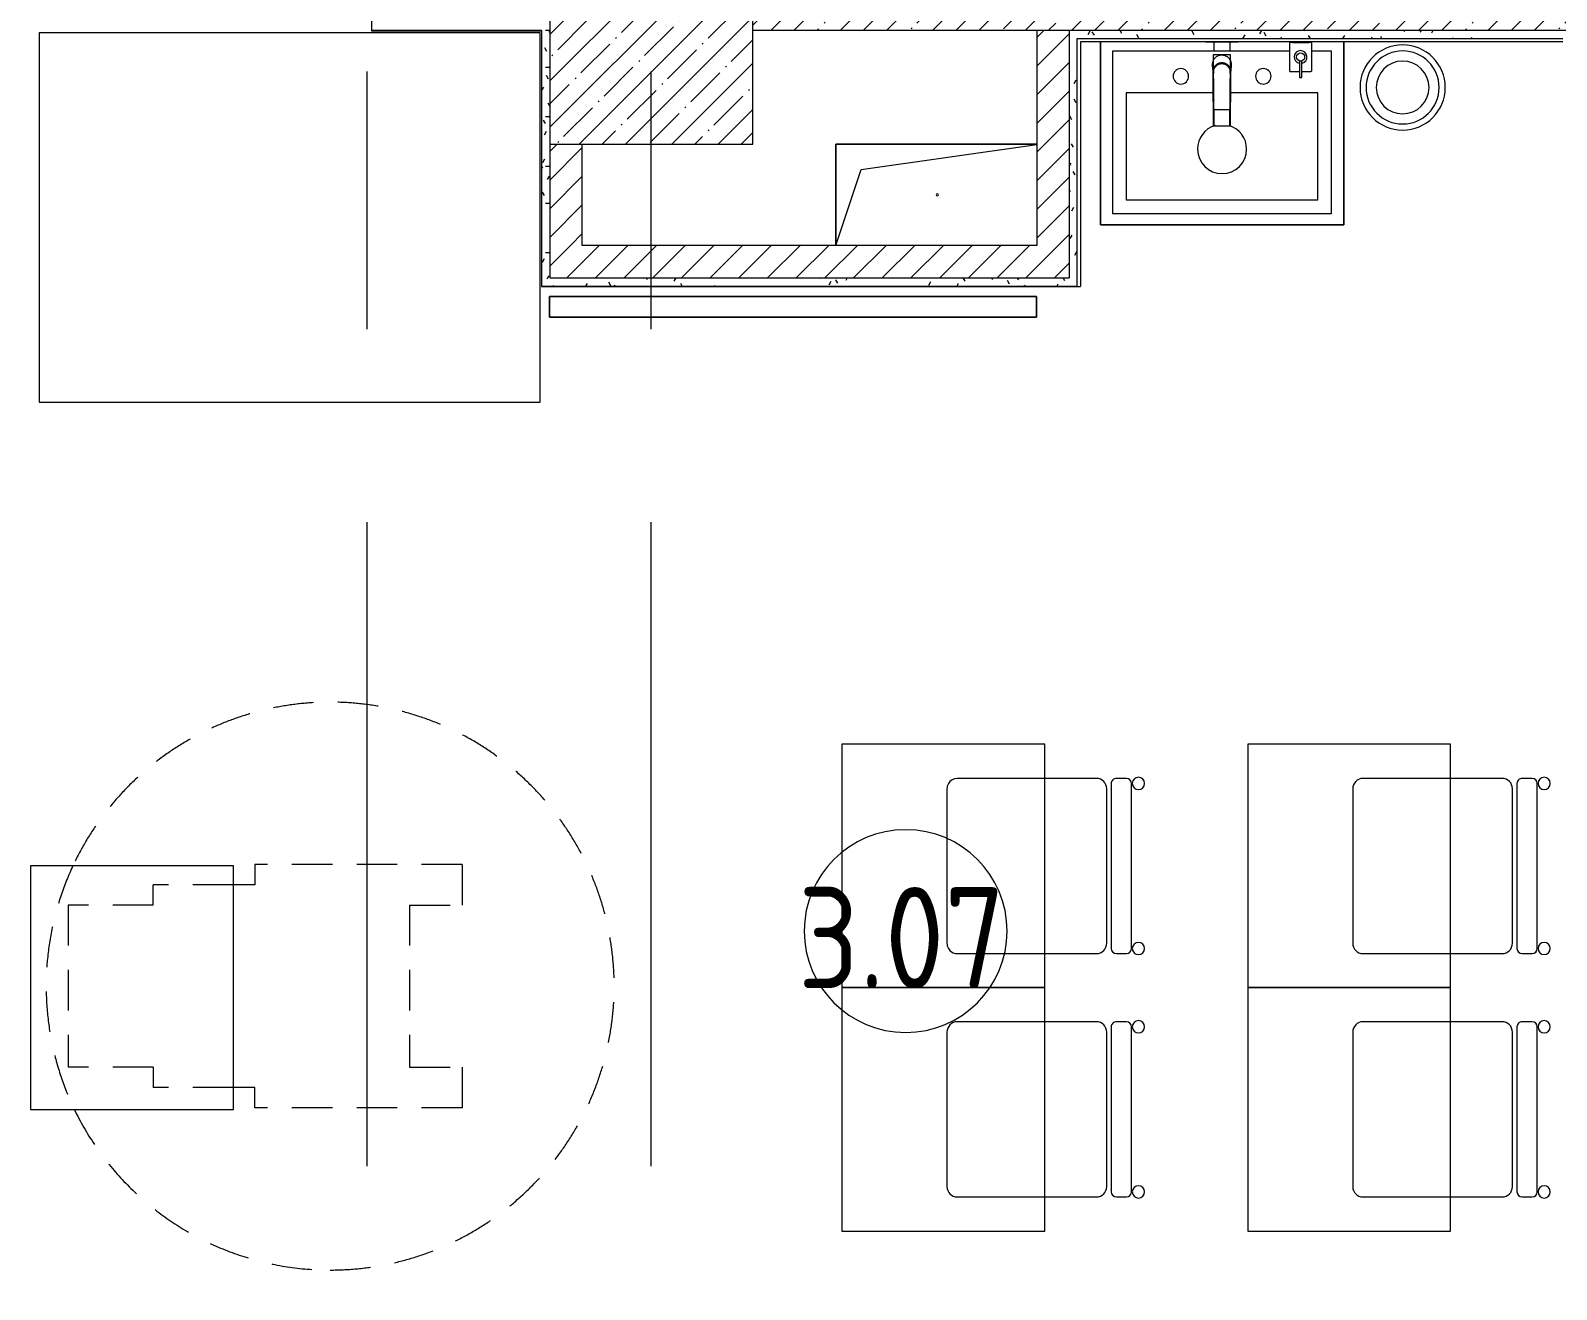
# Model space of a CAD drawing. Header units: millimetres. Extents: x 35111 to 235598, y -8553 to 29000.
# Drawn here: x 59630 to 63391, y 4576 to 7680 of the extents above; entities that cross this region are included whole.
import ezdxf

# ---------------------------------------------------------------- set-up
doc = ezdxf.new("R2010")
doc.units = ezdxf.units.MM
doc.linetypes.add('200_ШТРИХ__ш1_п0_6_', pattern=[160, 100, -60])
doc.linetypes.add('Осевая', pattern=[3175, 635, -476.25, 1587.5, -476.25])
for name, color, linetype, lineweight in [('0-1', 7, 'Continuous', 9), ('A-AREA-IDEN', 7, 'Continuous', 9), ('A-GENM', 7, 'Continuous', 9), ('A-WALL', 7, 'Continuous', 9), ('I-WALL', 7, 'Continuous', 9), ('P-SANR-FIXT', 7, 'Continuous', 9), ('P-SANR-FIXT-1', 7, 'Continuous', 13), ('S-COLS', 7, 'Continuous', 9), ('Оси-2', 7, 'Осевая', 9)]:
    doc.layers.add(name, color=color, linetype=linetype, lineweight=lineweight)
for name, color, linetype, lineweight, true_color in [('A-WALL-1', 7, 'Continuous', 9, 0x3c3c3c), ('A-WALL-FNSH-1', 7, 'Continuous', 9, 0x3c3c3c), ('I-FURN-1', 7, 'Continuous', 9, 0xf0f0f0), ('I-FURN-2', 7, '200_ШТРИХ__ш1_п0_6_', 9, 0xf0f0f0)]:
    doc.layers.add(name, color=color, linetype=linetype, lineweight=lineweight, true_color=true_color)
doc.styles.add('GOST Common', font='GOST_Common.ttf', dxfattribs={"width": 0.9, "height": 250})
pattern_1 = [(45, (0, 0), (-35.35534, 35.35534), [])]
pattern_2 = [(0, (0, 0), (121.92, 30.48), [10.058, -81.382, 10.058, -81.382, -487.68]), (0, (0, 0), (121.92, 30.48), [-182.88, 10.058, -172.822, 10.058, -81.382, -213.36]), (0, (0, 0), (121.92, 30.48), [-457.2, 10.058, -50.902, 10.058, -142.342]), (120, (45.72, 15.24), (-87.356454, 90.345817), [10.058, -81.382, 10.058, -81.382, -487.68]), (120, (45.72, 15.24), (-87.356454, 90.345817), [-182.88, 10.058, -172.822, 10.058, -81.382, -213.36]), (120, (45.72, 15.24), (-87.356454, 90.345817), [-457.2, 10.058, -50.902, 10.058, -142.342]), (240, (60.96, 76.2), (-34.563546, -120.825817), [10.058, -81.382, 10.058, -81.382, -487.68]), (240, (60.96, 76.2), (-34.563546, -120.825817), [-182.88, 10.058, -172.822, 10.058, -81.382, -213.36]), (240, (60.96, 76.2), (-34.563546, -120.825817), [-457.2, 10.058, -50.902, 10.058, -142.342])]

# ---------------------------------------------------------------- blocks, each defined once
blk = doc.blocks.new('BSC_Колонна _Прямоугольная - 500х500-V4-План размещения напольных электротехнических лючков и розеток 3 этажа в осях 12-23')
at = {"layer": 'S-COLS'}
h = blk.add_hatch(dxfattribs=at)
h.set_pattern_fill('FP_5', color=256, style=0, pattern_type=2)
h.set_pattern_definition([(45, (-61160, -7650), (-57.02463, 57.02463), []), (45, (-61102.975, -7650), (-57.02463, 57.02463), [100.806, -20.161, 3.353, -16.808])])
h.paths.add_polyline_path([(-250, -250), (250, -250), (250, 250), (-250, 250)])
for p, q in [((250, 250), (-250, 250)), ((-250, 250), (-250, -250)), ((250, -250), (250, 250)), ((-250, -250), (250, -250))]:
    blk.add_line(p, q, dxfattribs=at)
blk = doc.blocks.new('GM_Отверстие прямоугольное _в плите_ - Отверстие-V55-План размещения напольных электротехнических лючков и розеток 3 этажа в осях 12-23')
at = {"layer": 'A-GENM'}
for p, q in [((-250, -125), (-250, 125)), ((-250, 125), (245, 125)), ((245, 125), (-250, 125)), ((-250, 125), (-250, -125)), ((-187.5, 62.5), (245, 124.3)), ((-250, -125), (-187.5, 62.5))]:
    blk.add_line(p, q, dxfattribs=at)
for start, end in [(360, 180), (180, 360)]:
    blk.add_arc((0, 0), 2.5, start, end, dxfattribs=at)
blk = doc.blocks.new('Стол базовый прямоугольный - 1_290-V97-План размещения напольных электротехнических лючков и розеток 3 этажа в осях 12-23')
at = {"layer": 'I-FURN-1'}
for p, q in [((617.5, 455), (-617.5, 455)), ((-617.5, 455), (-617.5, -455)), ((617.5, -455), (617.5, 455)), ((-617.5, -455), (617.5, -455))]:
    blk.add_line(p, q, dxfattribs=at)
blk = doc.blocks.new('Стол базовый прямоугольный - 1_7а-25476368-План размещения напольных электротехнических лючков и розеток 3 этажа в осях 12-23')
at = {"layer": 'I-FURN-1'}
for p, q in [((250, 300), (-250, 300)), ((-250, 300), (-250, -300)), ((250, -300), (250, 300)), ((-250, -300), (250, -300))]:
    blk.add_line(p, q, dxfattribs=at)
blk = doc.blocks.new('Стул Breuer - 1_9а-V100-План размещения напольных электротехнических лючков и розеток 3 этажа в осях 12-23')
at = {"layer": 'I-FURN-1'}
for p, q in [((190.5, 241.3), (-190.5, 241.3)), ((-215.9, 215.9), (-215.9, 0)), ((215.9, 0), (215.9, 215.9)), ((-215.9, 0), (-215.9, -127)), ((215.9, -127), (215.9, 0)), ((-215.9, -176.2), (-215.9, -200.8)), ((203.2, -163.5), (-203.2, -163.5)), ((-190.5, -152.4), (190.5, -152.4)), ((215.9, -200.8), (215.9, -176.2)), ((-203.2, -213.5), (203.2, -213.5))]:
    blk.add_line(p, q, dxfattribs=at)
for centre, radius, start, end in [((-190.5, 215.9), 25.4, 135, 180), ((-190.5, 215.9), 25.4, 105, 135), ((-190.5, 215.9), 25.4, 90, 105), ((190.5, 215.9), 25.4, 60, 90), ((190.5, 215.9), 25.4, 0, 60), ((-190.5, -127), 25.4, 180, 270), ((190.5, -127), 25.4, 270, 360), ((-203.2, -176.2), 12.7, 90, 180), ((203.2, -176.2), 12.7, 360, 90), ((-203.5, -230.6), 15.1, 360, 180), ((-203.2, -200.8), 12.7, 180, 270), ((203.7, -230.6), 15.1, 360, 180), ((203.2, -200.8), 12.7, 270, 360), ((-203.5, -230.6), 15.1, 180, 360), ((203.7, -230.6), 15.1, 180, 360)]:
    blk.add_arc(centre, radius, start, end, dxfattribs=at)
blk = doc.blocks.new('Стул Breuer - 1_9а-25403171-План размещения напольных электротехнических лючков и розеток 3 этажа в осях 12-23')
at = {"layer": 'I-FURN-1'}
for p, q in [((190.5, 241.3), (-190.5, 241.3)), ((-215.9, 215.9), (-215.9, 0)), ((215.9, 0), (215.9, 215.9)), ((-215.9, 0), (-215.9, -127)), ((215.9, -127), (215.9, 0)), ((-215.9, -176.2), (-215.9, -200.8)), ((203.2, -163.5), (-203.2, -163.5)), ((-190.5, -152.4), (190.5, -152.4)), ((215.9, -200.8), (215.9, -176.2)), ((-203.2, -213.5), (203.2, -213.5))]:
    blk.add_line(p, q, dxfattribs=at)
for centre, radius, start, end in [((-190.5, 215.9), 25.4, 90, 180), ((190.5, 215.9), 25.4, 0, 90), ((-190.5, -127), 25.4, 180, 270), ((190.5, -127), 25.4, 270, 360), ((-203.2, -176.2), 12.7, 90, 180), ((203.2, -176.2), 12.7, 360, 90), ((-203.5, -230.6), 15.1, 360, 180), ((-203.2, -200.8), 12.7, 180, 270), ((203.7, -230.6), 15.1, 360, 180), ((203.2, -200.8), 12.7, 270, 360), ((-203.5, -230.6), 15.1, 180, 360), ((203.7, -230.6), 15.1, 180, 360)]:
    blk.add_arc(centre, radius, start, end, dxfattribs=at)
blk = doc.blocks.new('FRT_2D_Символ _разворот МГН_1 - D1_4_Символ доступности разворота МГН _360__-V70-План размещения напольных электротехнических лючков и розеток 3 этажа в осях 12-23')
at = {"layer": 'I-FURN-2'}
for p, q in [((-300, 325.4), (-300, -185.8)), ((-300, 325.4), (-200, 325.4)), ((-200, 195.4), (-200, 325.4)), ((200, 325.4), (300, 325.4)), ((200, 195.4), (200, 325.4)), ((300, 325.4), (300, -185.8)), ((-200, 195.4), (200, 195.4)), ((-300, -185.8), (-250, -185.8)), ((-250, -185.8), (-250, -238.4)), ((300, -185.8), (250, -185.8)), ((250, -185.8), (250, -238.4)), ((-250, -238.4), (-250, -435.8)), ((250, -238.4), (250, -435.8)), ((-200, -435.8), (-250, -435.8)), ((-200, -435.8), (-200, -645.8)), ((200, -435.8), (250, -435.8)), ((200, -435.8), (200, -645.8)), ((-200, -645.8), (200, -645.8))]:
    blk.add_line(p, q, dxfattribs=at)
for start, end in [(360, 244.8834), (295.7402, 360), (244.8834, 295.7402)]:
    blk.add_arc((0, 0), 700, start, end, dxfattribs=at)
blk = doc.blocks.new('Мебель_универсальная - 1_24б-V105-План размещения напольных электротехнических лючков и розеток 3 этажа в осях 12-23')
at = {"layer": 'I-FURN-1'}
for p, q in [((600, 25.4), (-600, 25.4)), ((-600, 25.4), (-600, -25.4)), ((-600, -25.4), (-600, 25.4)), ((-600, 25.4), (600, 25.4)), ((600, -25.4), (600, 25.4)), ((600, 25.4), (600, -25.4)), ((-600, -25.4), (600, -25.4)), ((600, -25.4), (-600, -25.4))]:
    blk.add_line(p, q, dxfattribs=at)
blk = doc.blocks.new('сифон - Для раковины-V171-План размещения напольных электротехнических лючков и розеток 3 этажа в осях 12-23')
at = {"layer": 'P-SANR-FIXT'}
blk.add_line((191.1, -40), (191.1, 40), dxfattribs=at)
at = {"layer": 'P-SANR-FIXT-1'}
for p, q in [((191.1, 20), (168.5, 20)), ((168.5, -20), (191.1, -20))]:
    blk.add_line(p, q, dxfattribs=at)
blk = doc.blocks.new('смеситель для раковины - Default-V172-План размещения напольных электротехнических лючков и розеток 3 этажа в осях 12-23')
at = {"layer": '0-1'}
for p, q in [((19.7, 151.6), (-19.8, 151.6)), ((-20.3, 110), (-20.4, 97.4)), ((19.8, 111.8), (-19.8, 111.8)), ((20.4, 97.4), (20.3, 110)), ((-22.8, 3), (-21.8, 15.6)), ((-20.7, 17.2), (-20.7, 16.7)), ((20.8, 16.7), (20.8, 17.2))]:
    blk.add_line(p, q, dxfattribs=at)
at = {"layer": '0-1', "flags": 128}
for points in [[(-19.8, 151.6), (-20, 151.6), (-20.2, 151.6), (-20.3, 151.5), (-20.4, 151.5), (-20.5, 151.4), (-20.6, 151.3), (-20.6, 151.2), (-20.7, 151.1), (-20.7, 151.1), (-20.7, 151), (-20.7, 151), (-20.8, 150.9), (-20.8, 150.6), (-20.8, 149.7), (-20.8, 148.7), (-20.8, 147.7), (-20.9, 146.7), (-20.9, 145.3), (-21.1, 93.2)], [(19.7, 151.6), (20, 151.6), (20.2, 151.6), (20.4, 151.5), (20.5, 151.4), (20.6, 151.3), (20.6, 151.3), (20.7, 151.2), (20.7, 151.1), (20.7, 151.1), (20.7, 151), (20.8, 151), (20.8, 150.9), (20.8, 150.6)], [(-21.8, 15.6), (-21.7, 19.7), (-21.6, 24.4), (-21.5, 30.8), (-21.4, 37.1), (-21.3, 49.4), (-21.2, 68.8), (-21.1, 88)], [(-18.9, 7.6), (-20, 10.3), (-20.8, 13.1), (-21.1, 18.6), (-21.1, 48.6), (-21.1, 93.2)], [(-19.8, 111.8), (-19.9, 111.8), (-20, 111.8), (-20.1, 111.8), (-20.1, 111.7), (-20.2, 111.7), (-20.3, 111.6), (-20.3, 111.5), (-20.3, 111.5), (-20.3, 111.4), (-20.3, 111.4), (-20.3, 111.4), (-20.3, 111.3), (-20.3, 111.2), (-20.3, 111), (-20.3, 110.8), (-20.3, 110.6), (-20.3, 110.3), (-20.3, 110)], [(12.1, -0.1), (14.4, 1.7), (18.1, 6.1), (20.4, 11.5), (21.2, 17.2), (21.2, 36.2), (21.1, 56), (21, 111.4)], [(19.8, 111.8), (19.9, 111.8), (20, 111.8), (20.1, 111.8), (20.2, 111.7), (20.2, 111.6), (20.3, 111.6), (20.3, 111.5), (20.3, 111.5), (20.3, 111.4), (20.3, 111.4), (20.3, 111.3), (20.3, 111.1), (20.3, 110.9), (20.3, 110.7), (20.3, 110.4), (20.3, 110)], [(21.8, 15.6), (22.1, 11.2), (22.8, 3)]]:
    blk.add_lwpolyline(points, dxfattribs=at)
at = {"layer": 'P-SANR-FIXT'}
for p, q in [((21, 151.6), (-21, 151.6)), ((-21, 151.6), (-21, -23)), ((21, -23), (21, 151.6)), ((-19.7, 144), (-19.8, 111.7)), ((19.8, 111.7), (19.7, 144)), ((-21, 19.9), (-20.8, 19.8)), ((-20.4, 22), (-20.8, 19.8)), ((19.4, 12.9), (20.4, 11.1)), ((20.8, 19.8), (20.4, 22)), ((21, 19.9), (20.8, 19.8)), ((20.9, 18.5), (20.8, 19.8)), ((20.9, 18.4), (21.1, 18.4)), ((22.5, 5), (22.9, 0.9)), ((-21, -23), (21, -23)), ((-0.6, -2.8), (0.6, -2.8))]:
    blk.add_line(p, q, dxfattribs=at)
at = {"layer": 'P-SANR-FIXT', "flags": 128}
for points in [[(-21.1, 16.9), (-21.1, 42.2), (-21, 67.6), (-20.8, 118.3), (-20.7, 143.7), (-20.7, 149.4), (-20.8, 150.2), (-20.9, 145.3), (-20.9, 138.9), (-21.1, 88.1)], [(-20.1, 88.1), (-20.1, 99.6), (-20, 111), (-20, 122.4), (-19.9, 133.8), (-19.9, 145.2)], [(19.9, 145.2), (19.9, 138.9), (19.9, 132.6), (20, 126.2), (20, 119.9), (20, 113.5), (20, 107.2), (20.1, 100.8), (20.1, 94.5), (20.1, 88.1)], [(21.1, 88.1), (20.9, 138.9), (20.9, 145.3), (20.8, 150.2), (20.7, 149.4), (20.7, 143.7), (20.8, 118.3), (21, 67.6), (21.1, 42.2), (21.1, 16.9)], [(-21.1, 18.6), (-21.1, 18.6), (-21.1, 18.6), (-21, 18.6), (-21, 18.6), (-21, 18.5), (-20.9, 18.5), (-20.9, 18.5)], [(-21.1, 18.4), (-21.1, 18), (-21.1, 17.6), (-21.1, 17.2), (-21.1, 16.8), (-21.1, 16.4)], [(-20.8, 19.8), (-20.9, 19.2), (-20.9, 18.5)], [(-15.9, 4.1), (-13.1, 1.6), (-9.8, -0.4), (-6.1, -1.8), (-2.1, -2.5), (2.1, -2.5), (6.1, -1.8), (9.8, -0.4), (11.1, 0.4)], [(11.5, 0.5), (13.1, 1.6), (15.9, 4.1)], [(21.1, 16.4), (21.1, 16.8), (21.1, 17.2), (21.1, 17.6), (21.1, 18), (21.1, 18.4)], [(22.9, 0.9), (22.7, 3.2), (22.5, 5.6), (22.3, 7.9), (22.1, 10.8), (21.8, 15.2)], [(0.6, -3.9), (0.3, -3.9), (0.1, -3.9), (-0.1, -3.9), (-0.3, -3.9), (-0.6, -3.9)]]:
    blk.add_lwpolyline(points, dxfattribs=at)
at = {"layer": 'P-SANR-FIXT'}
for centre, major_axis, ratio, start_param, end_param in [((-19.8, 109.7), (-0.5, 0.002), 0.095846, 0.017294, 1.571164), ((19.8, 109.7), (0.5, 0.002), 0.095848, 4.711795, 6.265892), ((0, 17.2), (20.8, 0), 0.98634, 3.038054, 3.141593), ((0, 17.2), (20.8, 0), 0.98634, 3.141593, 3.441377), ((0, 16.7), (20.8, 0), 0.98634, 3.141593, 3.372062), ((0, 16.7), (20.7, 0), 0.98634, 3.571127, 3.769911), ((0, 17.2), (20.8, 0), 0.98634, 3.613983, 5.358408), ((0, 16.7), (20.8, 0), 0.98634, 5.376246, 5.846752), ((0, 17.2), (20.8, 0), 0.98634, 5.499139, 5.804813), ((0, 17.2), (-20.8, 0), 0.98634, 2.841808, 3.141593), ((0, 16.7), (20.8, 0), 0.98634, 6.052716, 6.283185), ((0, 17.2), (20.8, 0), 0.98634, 0, 0.103539), ((0, 16.7), (20.7, 0), 0.98634, 4.276566, 4.807479), ((0, 16.7), (20.8, 0), 0.98634, 4.9338, 5.10736)]:
    blk.add_ellipse(centre, major_axis=major_axis, ratio=ratio, start_param=start_param, end_param=end_param, dxfattribs=at)
for points, knots in [([(-19.9, 145.2), (-19.9, 146), (-19.9, 147.4), (-19.8, 149.3), (-19.8, 150.7), (-19.8, 151.5), (-19.8, 151.6), (-19.8, 151.6)], [0, 0, 0, 0, 0.1, 0.2, 0.3, 0.4, 0.4725859, 0.4725859, 0.4725859, 0.4725859]), ([(-19.8, 151.6), (-19.7, 151.6), (-19.7, 151.6), (-19.7, 151.2), (-19.7, 150), (-19.7, 148.9), (-19.7, 148.3)], [0.4728347, 0.4728347, 0.4728347, 0.4728347, 0.5, 0.6, 0.7, 0.8, 0.8, 0.8, 0.8]), ([(19.7, 148.3), (19.7, 148.9), (19.7, 150), (19.7, 151.2), (19.7, 151.6), (19.7, 151.6), (19.7, 151.6)], [0.2, 0.2, 0.2, 0.2, 0.3, 0.4, 0.5, 0.5274121, 0.5274121, 0.5274121, 0.5274121]), ([(19.7, 151.6), (19.8, 151.6), (19.8, 151.5), (19.8, 150.7), (19.8, 149.3), (19.9, 147.4), (19.9, 146), (19.9, 145.2)], [0.5275209, 0.5275209, 0.5275209, 0.5275209, 0.6, 0.7, 0.8, 0.9, 1, 1, 1, 1]), ([(-21.1, 88.1), (-21.1, 85.7), (-21.1, 82.2), (-21.1, 77.5), (-21.2, 73.9), (-21.2, 70.4), (-21.2, 66.8), (-21.2, 63.9), (-21.2, 61.5), (-21.2, 59.8), (-21.2, 58), (-21.2, 55.7), (-21.3, 52.8), (-21.3, 49.3), (-21.3, 46), (-21.3, 42.6), (-21.4, 39.4), (-21.4, 36.2), (-21.5, 32.2), (-21.5, 27.5), (-21.7, 20.9), (-21.8, 17.2), (-21.8, 15.2)], [0, 0, 0, 0, 0.083333, 0.125, 0.166667, 0.208333, 0.25, 0.291667, 0.3125, 0.333333, 0.354167, 0.375, 0.416667, 0.458333, 0.5, 0.541667, 0.583333, 0.625, 0.666667, 0.75, 0.833333, 1, 1, 1, 1]), ([(-20.4, 97.4), (-20.4, 91.1), (-20.5, 81.8), (-20.6, 69.7), (-20.6, 60), (-20.7, 52.6), (-20.8, 47.4), (-20.8, 45.2), (-20.8, 43.5), (-20.9, 41.8), (-20.9, 39.8), (-20.9, 37.7), (-20.9, 36.2), (-20.9, 35.4), (-21, 34.1), (-21, 32.6), (-21, 31), (-21, 29.7), (-21, 28.6), (-21, 27.7), (-21, 26.8), (-21.1, 25.6), (-21.1, 22.9), (-21.1, 20.4), (-21.1, 18.4)], [0, 0, 0, 0, 0.222222, 0.333333, 0.444444, 0.583333, 0.618056, 0.652778, 0.670139, 0.6875, 0.722222, 0.756944, 0.774306, 0.782986, 0.791667, 0.826389, 0.84375, 0.861111, 0.878472, 0.887153, 0.895833, 0.913194, 0.930556, 1, 1, 1, 1]), ([(-20.5, 43.6), (-20.5, 44.1), (-20.5, 44.9), (-20.5, 45.9), (-20.4, 46.5), (-20.4, 47), (-20.4, 47.6), (-20.3, 48.2), (-20.3, 49.3), (-20.3, 50.8), (-20.3, 52.7), (-20.3, 54.8), (-20.2, 57.1), (-20.2, 60.5), (-20.1, 67), (-20, 78.4), (-19.9, 90.5), (-19.9, 97.4)], [0.3665203, 0.3665203, 0.3665203, 0.3665203, 0.3928571, 0.4107143, 0.4196429, 0.4285714, 0.4375, 0.4464286, 0.4642857, 0.5, 0.5357143, 0.5714286, 0.6071429, 0.6428571, 0.7142857, 0.8571429, 1, 1, 1, 1]), ([(-19.8, 111.8), (-19.8, 111.8), (-19.8, 111.7), (-19.8, 110.9), (-19.8, 110.1), (-19.8, 109.7)], [0.4695548, 0.4695548, 0.4695548, 0.4695548, 0.6, 0.8, 1, 1, 1, 1]), ([(19.8, 109.7), (19.8, 110.1), (19.8, 110.9), (19.8, 111.7), (19.8, 111.8), (19.8, 111.8)], [0, 0, 0, 0, 0.2, 0.4, 0.5304748, 0.5304748, 0.5304748, 0.5304748]), ([(19.9, 97.4), (19.9, 90.5), (20, 78.4), (20.1, 66.9), (20.2, 60.3), (20.3, 57), (20.3, 54.6), (20.3, 52.6), (20.3, 50.7), (20.3, 49.2), (20.4, 48.1), (20.4, 47.4), (20.4, 46.9), (20.4, 46.4), (20.4, 45.8), (20.4, 44.6), (20.4, 43), (20.4, 41.3), (20.5, 40), (20.5, 39.2), (20.6, 38.5), (20.7, 37.9), (20.7, 37.5)], [0, 0, 0, 0, 0.1428571, 0.2857143, 0.3571429, 0.3928571, 0.4285714, 0.4642857, 0.5, 0.5357143, 0.5535714, 0.5625, 0.5714286, 0.5803571, 0.5892857, 0.6071429, 0.6428571, 0.6785714, 0.6964286, 0.7053571, 0.7142857, 0.7301718, 0.7301718, 0.7301718, 0.7301718]), ([(20.1, 88.1), (20.1, 88.2), (20.2, 88.3), (20.4, 88.2), (20.5, 88), (20.6, 87.8), (20.7, 87.5), (20.7, 87.3), (20.8, 87.1), (20.9, 87), (20.9, 86.8), (20.9, 86.7)], [0, 0, 0, 0, 0.1, 0.19375, 0.25, 0.3, 0.35, 0.4, 0.45, 0.525, 0.575, 0.575, 0.575, 0.575]), ([(21.1, 18.4), (21.1, 19.2), (21.1, 20.8), (21.1, 23.1), (21.1, 25), (21.1, 26.5), (21, 27.6), (21, 28.6), (21, 30), (21, 31.7), (21, 33.4), (21, 34.6), (20.9, 35.2), (20.9, 35.7), (20.9, 36.3), (20.9, 36.9), (20.9, 38.1), (20.9, 39.8), (20.9, 41.4), (20.8, 42.8), (20.8, 44.1), (20.8, 45.8), (20.8, 48.6), (20.7, 53.5), (20.6, 60.7), (20.6, 68.9), (20.5, 76.5), (20.5, 85.7), (20.4, 92.7), (20.4, 97.4)], [0, 0, 0, 0, 0.027778, 0.055556, 0.083333, 0.097222, 0.111111, 0.125, 0.138889, 0.166667, 0.194444, 0.208333, 0.215278, 0.222222, 0.229167, 0.236111, 0.25, 0.277778, 0.305556, 0.319444, 0.333333, 0.361111, 0.388889, 0.444444, 0.555556, 0.666667, 0.75, 0.833333, 1, 1, 1, 1]), ([(21.8, 15.2), (21.8, 16.4), (21.7, 19.4), (21.6, 24.2), (21.5, 28.2), (21.5, 30.6), (21.5, 32.4), (21.4, 34.1), (21.4, 35.8), (21.4, 37.3), (21.4, 38.7), (21.4, 39.8), (21.4, 41), (21.3, 42.6), (21.3, 44.7), (21.3, 47.5), (21.3, 50.9), (21.2, 55.1), (21.2, 60), (21.2, 65.1), (21.2, 69.9), (21.2, 74.5), (21.1, 80.6), (21.1, 85.1), (21.1, 88.1)], [0, 0, 0, 0, 0.142857, 0.285714, 0.357143, 0.392857, 0.428571, 0.464286, 0.5, 0.535714, 0.553571, 0.571429, 0.589286, 0.607143, 0.642857, 0.678571, 0.714286, 0.75, 0.785714, 0.821429, 0.857143, 0.892857, 0.928571, 1, 1, 1, 1]), ([(-21, 19.9), (-21, 20.5), (-20.9, 21.9), (-20.9, 23.9), (-20.9, 25.6), (-20.9, 26.9), (-20.9, 27.6), (-20.9, 28.1), (-20.9, 28.7), (-20.9, 29.4), (-21, 30.9), (-21, 33.1), (-21, 35.5), (-20.9, 37.4), (-20.9, 38.5), (-20.8, 39.3), (-20.7, 39.9), (-20.7, 40.3), (-20.7, 40.5)], [0, 0, 0, 0, 0.0357143, 0.0714286, 0.1071429, 0.125, 0.1339286, 0.1428571, 0.1517857, 0.1607143, 0.1785714, 0.2142857, 0.25, 0.2678571, 0.2857143, 0.2946429, 0.3035714, 0.3141903, 0.3141903, 0.3141903, 0.3141903]), ([(-21.8, 15.2), (-21.9, 13.9), (-22, 12.1), (-22.1, 10.1), (-22.2, 8.7), (-22.3, 7.5), (-22.4, 6.6), (-22.5, 5.7), (-22.6, 4.8), (-22.7, 3.8), (-22.8, 2.5), (-22.9, 1.5), (-22.9, 0.9)], [0, 0, 0, 0, 0.166667, 0.25, 0.333333, 0.416667, 0.5, 0.583333, 0.666667, 0.75, 0.833333, 1, 1, 1, 1]), ([(22.9, 0.3), (22.9, -2.5), (22.3, -6.4), (20, -11.4), (17.7, -14.7), (14.9, -17.6), (11.6, -20), (7.9, -21.7), (4.5, -22.6), (1.5, -23), (-1.9, -23), (-6, -22.4), (-10, -20.8), (-12.8, -19.1), (-14.8, -17.5), (-16.7, -15.8), (-18.8, -13.3), (-21.9, -8.1), (-22.9, -3.2), (-22.9, 0.3)], [0, 0, 0, 0, 0.111111, 0.166667, 0.222222, 0.277778, 0.333333, 0.388889, 0.444444, 0.479167, 0.513889, 0.583333, 0.652778, 0.6875, 0.722222, 0.756944, 0.791667, 0.861111, 1, 1, 1, 1]), ([(-21, 19.9), (-21, 19.7), (-21, 19.5), (-21.1, 19.2), (-21.1, 18.9), (-21.1, 18.7), (-21.1, 18.6)], [0, 0, 0, 0, 0.333333, 0.5, 0.666667, 1, 1, 1, 1]), ([(-0.6, -3.9), (-1.6, -3.9), (-3.8, -3.7), (-7, -2.8), (-10, -1.5), (-12.8, 0.2), (-15.2, 2.3), (-17.3, 4.8), (-18.7, 7.1), (-19.6, 9), (-20.1, 10.6), (-20.6, 12.1), (-21, 14.3), (-21.1, 15.9), (-21.1, 16.9)], [0, 0, 0, 0, 0.1, 0.2, 0.3, 0.4, 0.5, 0.6, 0.7, 0.75, 0.8, 0.85, 0.9, 1, 1, 1, 1]), ([(-21.1, 16.4), (-21.1, 14.3), (-20.4, 11.1), (-18.7, 7.6), (-17.5, 5.8), (-16.4, 4.5), (-15.2, 3.2), (-13.9, 2.1), (-12.5, 1), (-10.9, 0.1), (-9.2, -0.7), (-6.9, -1.7), (-3.8, -2.5), (0, -2.8), (3.8, -2.5), (6.9, -1.7), (9, -0.9), (10.1, -0.3), (10.9, 0.1), (11.7, 0.5), (12.7, 1.2), (13.9, 2), (15, 3), (15.8, 3.8), (16.4, 4.5), (17, 5.2), (17.7, 6.2), (18.6, 7.6), (19.3, 9), (19.7, 9.9), (19.9, 10.5), (20, 10.9), (20.2, 11.2), (20.3, 11.7), (20.6, 12.6), (20.8, 13.8), (21, 15.1), (21.1, 16), (21.1, 16.4)], [0, 0, 0, 0, 0.111111, 0.166667, 0.194444, 0.222222, 0.25, 0.277778, 0.305556, 0.333333, 0.361111, 0.388889, 0.444444, 0.5, 0.555556, 0.611111, 0.638889, 0.652778, 0.666667, 0.680556, 0.694444, 0.722222, 0.75, 0.763889, 0.777778, 0.791667, 0.805556, 0.833333, 0.861111, 0.875, 0.881944, 0.888889, 0.895833, 0.902778, 0.916667, 0.944444, 0.972222, 1, 1, 1, 1]), ([(-20.8, 14.6), (-20.7, 14.1), (-20.6, 12.9), (-20.2, 11.6), (-20, 10.9)], [0, 0, 0, 0, 0.4, 1, 1, 1, 1]), ([(-20, 10.9), (-19.6, 9.8), (-18.5, 7.4), (-17, 5.2), (-15.9, 4.1)], [0, 0, 0, 0, 0.444444, 1, 1, 1, 1]), ([(21.1, 16.9), (21.1, 15.9), (21, 13.7), (20.2, 10.6), (19, 7.6), (16.7, 3.9), (12.9, 0), (7.1, -3.1), (2.7, -3.9), (0.6, -3.9)], [0, 0, 0, 0, 0.1, 0.2, 0.3, 0.4, 0.6, 0.8, 1, 1, 1, 1]), ([(15.9, 4.1), (16.7, 5), (18.4, 7.2), (19.5, 9.5), (20, 10.9)], [0, 0, 0, 0, 0.444444, 1, 1, 1, 1]), ([(20, 10.9), (20.2, 11.4), (20.5, 12.7), (20.7, 13.9), (20.8, 14.6)], [0, 0, 0, 0, 0.444444, 1, 1, 1, 1]), ([(20.9, 33.9), (20.9, 33.6), (20.9, 32.5), (20.9, 30.9), (20.9, 29.2), (20.9, 28.3), (20.9, 27.5), (20.9, 26.8), (20.9, 25.6), (20.9, 23.9), (21, 21.9), (21, 20.5), (21, 19.9)], [0.7766981, 0.7766981, 0.7766981, 0.7766981, 0.7857143, 0.8214286, 0.8392857, 0.8571429, 0.8660714, 0.875, 0.8928571, 0.9285714, 0.9642857, 1, 1, 1, 1]), ([(-0.6, -3.9), (-0.6, -3.9), (-0.6, -3.7), (-0.6, -3.5), (-0.6, -3.1), (-0.6, -2.9), (-0.6, -2.8)], [0, 0, 0, 0, 0.363636, 0.545455, 0.727273, 1, 1, 1, 1]), ([(0.6, -3.9), (0.6, -3.9), (0.6, -3.7), (0.6, -3.5), (0.6, -3.1), (0.6, -2.9), (0.6, -2.8)], [0, 0, 0, 0, 0.363636, 0.545455, 0.727273, 1, 1, 1, 1])]:
    blk.add_open_spline(points, degree=3, knots=knots, dxfattribs=at)
for points in [[(-19.7, 148.3), (-19.7, 147.6), (-19.7, 146.2), (-19.7, 144.8), (-19.7, 144)], [(19.7, 144), (19.7, 144.8), (19.7, 146.2), (19.7, 147.6), (19.7, 148.3)], [(-20.1, 88.1), (-20.4, 88.2), (-20.6, 88.2), (-20.8, 88.2)], [(-20, 85.7), (-20.1, 86.5), (-20.1, 87.3), (-20.1, 88.1)], [(-19.8, 111.8), (-19.8, 111.8), (-19.8, 111.8), (-19.8, 111.8)], [(19.8, 111.8), (19.8, 111.8), (19.8, 111.8), (19.8, 111.8)], [(20.1, 88.1), (20.1, 87.3), (20.1, 86.5), (20, 85.7)], [(-22.9, 0.9), (-22.9, 2.2), (-22.8, 3.6), (-22.6, 4.9)], [(-21.8, 15.2), (-21.8, 16.4), (-21.7, 17.6), (-21.4, 18.8)], [(-21.2, 19.5), (-21, 20.5), (-20.6, 21.4), (-20.2, 22.3)], [(-20.9, 18.4), (-21, 18.4), (-21.1, 18.4), (-21.1, 18.5)], [(-20.4, 22.5), (-20.7, 21.7), (-20.9, 20.8), (-21, 19.9)], [(-20.9, 18.3), (-20.9, 17.7), (-20.9, 16.5), (-20.8, 15.2), (-20.8, 14.6)], [(20.7, 19.9), (20.7, 17.5), (19.9, 12.6), (16.3, 6), (10.7, 1.1), (3.8, -1.6), (-3.7, -1.6), (-10.7, 1.1), (-16.3, 6), (-19.9, 12.6), (-20.7, 17.5), (-20.7, 19.9)], [(-20.4, 11.1), (-20.1, 11.7), (-19.8, 12.3), (-19.4, 12.9)], [(20.2, 22.3), (21.2, 20.1), (21.8, 17.6), (21.8, 15.2)], [(21, 19.9), (20.9, 20.8), (20.7, 21.7), (20.4, 22.5)], [(20.8, 14.6), (20.8, 15.2), (20.9, 16.5), (20.9, 17.8), (20.9, 18.4)], [(21.1, 18.5), (21.1, 18.5), (21, 18.5), (20.9, 18.5)], [(21.1, 18.5), (21.1, 18.6), (21.1, 18.7), (21.1, 18.9), (21.1, 19.2), (21.1, 19.4), (21, 19.6), (21, 19.8), (21, 19.9)], [(-3, -2.5), (-2.2, -2.7), (-1.4, -2.7), (-0.6, -2.8)]]:
    blk.add_open_spline(points, degree=3, dxfattribs=at)
blk = doc.blocks.new('мусорная корзина - Round_ Metal-30590745-План размещения напольных электротехнических лючков и розеток 3 этажа в осях 12-23')
at = {"layer": 'P-SANR-FIXT'}
for radius, start, end in [(105, 0, 180), (90, 360, 180), (65, 0, 180), (105, 180, 360), (90, 180, 360), (65, 180, 360)]:
    blk.add_arc((0, 0), radius, start, end, dxfattribs=at)
blk = doc.blocks.new('Мойка кухонная - Раковина Roca Victoria-N Unik 600х460 мм-30768662-План размещения напольных электротехнических лючков и розеток 3 этажа в осях 12-23')
at = {"layer": 'P-SANR-FIXT'}
for p, q in [((166, 0), (-270, 0)), ((-270, 0), (-270, -400)), ((270, 0), (221, 0)), ((270, -400), (270, 0)), ((-20.5, -102.3), (-236.6, -102.3)), ((-236.6, -102.3), (-236.6, -366.4)), ((236.1, -102.3), (19.4, -102.3)), ((236.1, -366.4), (236.1, -102.3)), ((-236.6, -366.4), (236.1, -366.4)), ((-270, -400), (270, -400))]:
    blk.add_line(p, q, dxfattribs=at)
for centre, radius, start, end in [((-101.6, -61.9), 19, 90, 180), ((-101.6, -61.9), 19, 180, 270), ((-101.6, -61.9), 19, 360, 90), ((-101.6, -61.9), 19.1, 270, 360), ((101.6, -61.9), 19.1, 360, 180), ((101.6, -61.9), 19.1, 180, 360), ((0, -241.3), 60.5, 106.4507, 180), ((0, -241.3), 60.5, 360, 72.9655), ((0, -241.3), 60.5, 180, 360)]:
    blk.add_arc(centre, radius, start, end, dxfattribs=at)
blk = doc.blocks.new('TOY_Диспансер мыло - Дозатор Elegance new 11654 019001 хром-30769669-План размещения напольных электротехнических лючков и розеток 3 этажа в осях 12-23')
at = {"layer": 'A-GENM'}
for p, q in [((97.5, 89.2), (97.5, 21.5)), ((122.2, 91.2), (99.5, 91.2)), ((122.2, 91.2), (102.9, 91.2)), ((127.9, 106.1), (122.2, 106.1)), ((122.2, 106.1), (122.2, 91.2)), ((122.2, 92.2), (122.2, 64.8)), ((127.9, 91.2), (127.9, 106.1)), ((127.9, 64.8), (127.9, 92.2)), ((146.9, 91.2), (127.9, 91.2)), ((150.5, 91.2), (127.9, 91.2)), ((152.5, 21.5), (152.5, 89.2)), ((99.5, 19.5), (105, 19.5)), ((145, 19.5), (105, 19.5)), ((105, 19.5), (105, 18)), ((145, 18), (145, 19.5)), ((145, 19.5), (150.5, 19.5))]:
    blk.add_line(p, q, dxfattribs=at)
blk.add_circle((125, 55.2), 10, dxfattribs=at)
for centre, radius, start, end in [((99.5, 89.2), 2, 90, 180), ((150.5, 89.2), 2, 360, 90), ((125, 55.2), 15.7, 100.4353, 79.365), ((99.5, 21.5), 2, 180, 270), ((150.5, 21.5), 2, 270, 0)]:
    blk.add_arc(centre, radius, start, end, dxfattribs=at)
blk = doc.blocks.new('Марка_Помещения - Номер-25198446-План размещения напольных электротехнических лючков и розеток 3 этажа в осях 12-23')
at = {"layer": 'A-AREA-IDEN'}
for start, end in [(360, 180), (180, 360)]:
    blk.add_arc((0, 0), 2.5, start, end, dxfattribs=at)

msp = doc.modelspace()

# ---------------------------------------------------------------- hatches: boundary and pattern name
at = {"layer": 'I-WALL'}
h = msp.add_hatch(dxfattribs=at)
h.set_pattern_fill('FP_17', color=256, style=0, pattern_type=2)
h.set_pattern_definition([(45, (0, 0), (-57.02463, 57.02463), []), (45, (57.025, 0), (-57.02463, 57.02463), [100.806, -20.161, 3.353, -16.808])])
h.paths.add_polyline_path([(65410, 7680), (65410, 7900), (64110, 7900), (64110, 7830), (62910, 7830), (62910, 7900), (61410, 7900), (61410, 7680), (64444, 7680)])
h = msp.add_hatch(dxfattribs=at)
h.set_pattern_fill('FP_71', color=256, style=0, pattern_type=2)
h.set_pattern_definition(pattern_2)
h.paths.add_polyline_path([(60910, 7070), (60910, 7700), (60890, 7700), (60890, 7070)])
h = msp.add_hatch(dxfattribs=at)
h.set_pattern_fill('FP_34', color=256, style=0, pattern_type=2)
h.set_pattern_definition(pattern_1)
h.paths.add_polyline_path([(62110, 7150), (62190, 7150), (62190, 7680), (62110, 7680), (62110, 7502.5)])
h = msp.add_hatch(dxfattribs=at)
h.set_pattern_fill('FP_71', color=256, style=0, pattern_type=2)
h.set_pattern_definition(pattern_2)
h.paths.add_polyline_path([(64210, 7660), (64210, 7680), (62190, 7680), (62190, 7660), (64209, 7660)])
h = msp.add_hatch(dxfattribs=at)
h.set_pattern_fill('FP_71', color=256, style=0, pattern_type=2)
h.set_pattern_definition(pattern_2)
h.paths.add_polyline_path([(62210, 7050), (62210, 7660), (62190, 7660), (62190, 7050)])
h = msp.add_hatch(dxfattribs=at)
h.set_pattern_fill('FP_34', color=256, style=0, pattern_type=2)
h.set_pattern_definition(pattern_1)
h.paths.add_polyline_path([(60990, 7150), (60990, 7400), (60910, 7400), (60910, 7150)])
h = msp.add_hatch(dxfattribs=at)
h.set_pattern_fill('FP_34', color=256, style=0, pattern_type=2)
h.set_pattern_definition(pattern_1)
h.paths.add_polyline_path([(62190, 7070), (62190, 7150), (60910, 7150), (60910, 7070), (61532.2, 7070)])
h = msp.add_hatch(dxfattribs=at)
h.set_pattern_fill('FP_71', color=256, style=0, pattern_type=2)
h.set_pattern_definition(pattern_2)
h.paths.add_polyline_path([(62190, 7050), (62190, 7070), (60890, 7070), (60890, 7050), (61532.2, 7050)])

# ---------------------------------------------------------------- linework, layer by layer
at = {"layer": 'A-WALL'}
for p, q in [((60889, 7680), (60890, 7680)), ((60889, 7680), (60889, 7679)), ((60890, 7070), (60890, 7680)), ((65410, 7680), (61410, 7680)), ((62190, 7680), (62190, 7070)), ((60910, 7400), (60910, 7070))]:
    msp.add_line(p, q, dxfattribs=at)
at = {"layer": 'A-WALL-1'}
for p, q in [((60470, 7920), (60470, 7680)), ((62110, 7680), (62110, 7150)), ((60990, 7150), (60990, 7400)), ((62110, 7150), (60990, 7150)), ((60890, 7050), (62210, 7050)), ((60910, 7070), (62190, 7070))]:
    msp.add_line(p, q, dxfattribs=at)
at = {"layer": 'A-WALL-FNSH-1'}
for p, q in [((60889, 7680), (60470, 7680)), ((60470, 7680), (60470, 7679)), ((60470, 7679), (60889, 7679)), ((60889, 7679), (60889, 7049)), ((60889, 7049), (62218, 7049)), ((60890, 7050), (60890, 7070)), ((62218, 7049), (62218, 7050))]:
    msp.add_line(p, q, dxfattribs=at)
at = {"layer": 'I-FURN-1'}
for p, q in [((62266.8, 7652), (62266.8, 7200.5)), ((62266.8, 7200.5), (62266.8, 7652)), ((62866.8, 7200.5), (62866.8, 7652)), ((62866.8, 7652), (62866.8, 7200.5)), ((62266.8, 7200.5), (62866.8, 7200.5)), ((62866.8, 7200.5), (62266.8, 7200.5))]:
    msp.add_line(p, q, dxfattribs=at)
at = {"layer": 'I-WALL'}
for p, q in [((62210, 7660), (63406.2, 7660)), ((62210, 7050), (62210, 7660)), ((63406.2, 7652), (62218, 7652)), ((62218, 7652), (62218, 7050))]:
    msp.add_line(p, q, dxfattribs=at)
at = {"layer": 'Оси-2'}
for p, q in [((60460, 593.7), (60460, 24850)), ((61160, 593.7), (61160, 24850))]:
    msp.add_line(p, q, dxfattribs=at)

# ---------------------------------------------------------------- block references
at = {"layer": 'A-AREA-IDEN', "xscale": 99.99999999999993, "yscale": 99.99999999999993, "zscale": 99.99999999999993}
msp.add_blockref('Марка_Помещения - Номер-25198446-План размещения напольных электротехнических лючков и розеток 3 этажа в осях 12-23', (61787, 5459.6), dxfattribs=at)
at = {"layer": 'A-GENM'}
msp.add_blockref('GM_Отверстие прямоугольное _в плите_ - Отверстие-V55-План размещения напольных электротехнических лючков и розеток 3 этажа в осях 12-23', (61865, 7275), dxfattribs=at)
at = {"layer": 'I-FURN-1'}
for name, p in [('Стол базовый прямоугольный - 1_290-V97-План размещения напольных электротехнических лючков и розеток 3 этажа в осях 12-23', (60269, 7219)), ('Стол базовый прямоугольный - 1_7а-25476368-План размещения напольных электротехнических лючков и розеток 3 этажа в осях 12-23', (61880, 5620.1)), ('Стол базовый прямоугольный - 1_7а-25476368-План размещения напольных электротехнических лючков и розеток 3 этажа в осях 12-23', (62880, 5620.1)), ('Стол базовый прямоугольный - 1_7а-25476368-План размещения напольных электротехнических лючков и розеток 3 этажа в осях 12-23', (59880, 5320.1)), ('Стол базовый прямоугольный - 1_7а-25476368-План размещения напольных электротехнических лючков и розеток 3 этажа в осях 12-23', (61880, 5020.1)), ('Стол базовый прямоугольный - 1_7а-25476368-План размещения напольных электротехнических лючков и розеток 3 этажа в осях 12-23', (62880, 5020.1))]:
    msp.add_blockref(name, p, dxfattribs=at)
for name, p, rotation in [('Мебель_универсальная - 1_24б-V105-План размещения напольных электротехнических лючков и розеток 3 этажа в осях 12-23', (61509, 6999), 180), ('FRT_2D_Символ _разворот МГН_1 - D1_4_Символ доступности разворота МГН _360__-V70-План размещения напольных электротехнических лючков и розеток 3 этажа в осях 12-23', (60368.5, 5323.9), 269.9999999999993), ('Стул Breuer - 1_9а-V100-План размещения напольных электротехнических лючков и розеток 3 этажа в осях 12-23', (62130, 5620.1), 89.99999999999959), ('Стул Breuer - 1_9а-25403171-План размещения напольных электротехнических лючков и розеток 3 этажа в осях 12-23', (63130, 5620.1), 89.99999999999959), ('Стул Breuer - 1_9а-25403171-План размещения напольных электротехнических лючков и розеток 3 этажа в осях 12-23', (62130, 5020.1), 89.99999999999959), ('Стул Breuer - 1_9а-25403171-План размещения напольных электротехнических лючков и розеток 3 этажа в осях 12-23', (63130, 5020.1), 89.99999999999959)]:
    msp.add_blockref(name, p, dxfattribs=dict(at, rotation=rotation))
at = {"layer": 'P-SANR-FIXT'}
for name, p, rotation in [('сифон - Для раковины-V171-План размещения напольных электротехнических лючков и розеток 3 этажа в осях 12-23', (62566.8, 7460.5), 89.99999999999964), ('TOY_Диспансер мыло - Дозатор Elegance new 11654 019001 хром-30769669-План размещения напольных электротехнических лючков и розеток 3 этажа в осях 12-23', (62885.3, 7670), 180), ('смеситель для раковины - Default-V172-План размещения напольных электротехнических лючков и розеток 3 этажа в осях 12-23', (62566.2, 7596.8), 180)]:
    msp.add_blockref(name, p, dxfattribs=dict(at, rotation=rotation))
for name, p in [('мусорная корзина - Round_ Metal-30590745-План размещения напольных электротехнических лючков и розеток 3 этажа в осях 12-23', (63011.8, 7539.5)), ('Мойка кухонная - Раковина Roca Victoria-N Unik 600х460 мм-30768662-План размещения напольных электротехнических лючков и розеток 3 этажа в осях 12-23', (62566.8, 7629))]:
    msp.add_blockref(name, p, dxfattribs=at)
at = {"layer": 'S-COLS'}
msp.add_blockref('BSC_Колонна _Прямоугольная - 500х500-V4-План размещения напольных электротехнических лючков и розеток 3 этажа в осях 12-23', (61160, 7650), dxfattribs=at)

# ---------------------------------------------------------------- texts
at = {"layer": 'A-AREA-IDEN', "insert": (61521.3, 5568.1), "char_height": 250, "width": 663.797, "attachment_point": 1, "style": 'GOST Common'}
msp.add_mtext('3.07', dxfattribs=at)

doc.saveas('drawing.dxf')
